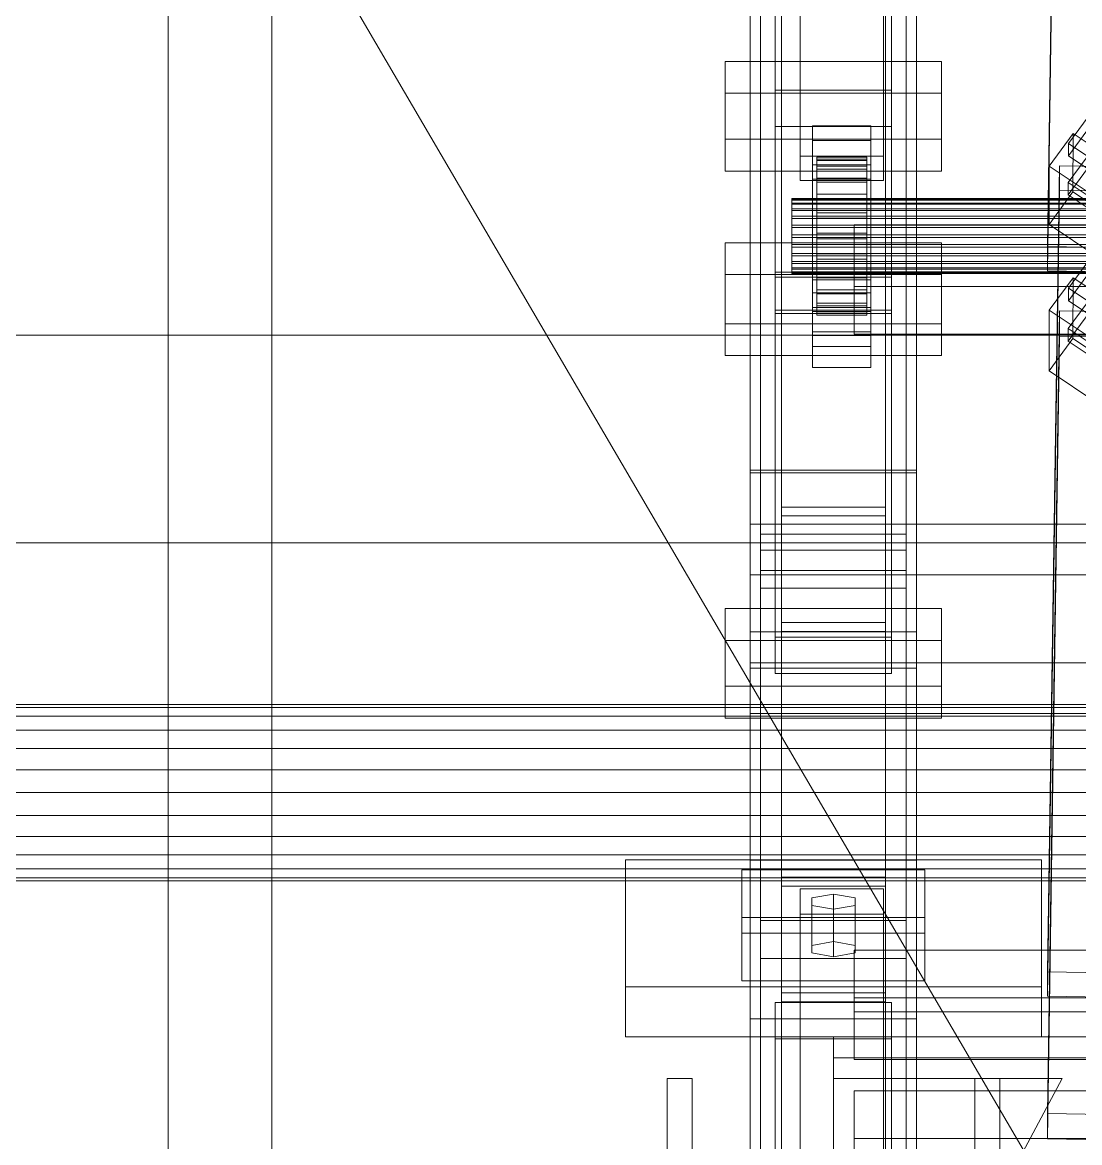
# Model space of a CAD drawing. Header units: millimetres. Extents: x -1970 to 34302, y -65268 to 6837.
# Drawn here: x -625 to -370.8, y -33534.2 to -33264.8 of the extents above; entities that cross this region are included whole.
import ezdxf

# ---------------------------------------------------------------- set-up
doc = ezdxf.new("R2010")
doc.units = ezdxf.units.MM
for name, color, linetype, lineweight in [('frontal_C01', 7, 'Continuous', 0), ('frontal_C02', 7, 'Continuous', 0), ('frontal_mezcladora', 7, 'Continuous', 0)]:
    doc.layers.add(name, color=color, linetype=linetype, lineweight=lineweight)

msp = doc.modelspace()

# ---------------------------------------------------------------- linework, layer by layer
at = {"layer": 'frontal_C01'}
for p, q in [((-442.5, -33383.501), (-442.5, -32742.009)), ((-417.5, -32742.009), (-417.5, -33383.501)), ((-442.5, -33409.133), (-442.5, -32767.641)), ((-417.5, -33409.133), (-417.5, -32767.641)), ((-450, -33372.504), (-450, -33007.252)), ((-410, -33007.252), (-410, -33372.504)), ((-450, -33420.131), (-450, -33054.879)), ((-410, -33420.131), (-410, -33054.879)), ((-450, -33466.278), (-450, -33101.026)), ((-410, -33101.026), (-410, -33466.278)), ((-447.5, -33391.752), (-447.5, -33115.512)), ((-412.5, -33115.512), (-412.5, -33391.752)), ((-447.5, -33400.883), (-447.5, -33124.643)), ((-412.5, -33400.883), (-412.5, -33124.643)), ((-450, -33504.38), (-450, -33139.128)), ((-410, -33504.38), (-410, -33139.128)), ((-444, -33324.929), (-444, -33237.742)), ((-416, -33237.742), (-416, -33324.929)), ((-444, -33246.873), (-444, -33334.06)), ((-416, -33334.06), (-416, -33246.873)), ((-373.501, -33328.702), (-345.969, -33291.258)), ((-345.981, -33294.302), (-373.513, -33331.745)), ((-373.539, -33338.442), (-346.008, -33300.998)), ((-346.02, -33304.042), (-373.551, -33341.485)), ((-456, -33337.33), (-456, -33317.85)), ((-456, -33317.85), (-404, -33317.85)), ((-456, -33325.47), (-456, -33317.85)), ((-404, -33317.85), (-404, -33337.33)), ((-404, -33317.85), (-404, -33325.47)), ((-404, -33325.47), (-456, -33325.47)), ((-456, -33325.47), (-456, -33344.95)), ((-416, -33324.929), (-444, -33324.929)), ((-444, -33324.929), (-444, -33334.06)), ((-416, -33334.06), (-416, -33324.929)), ((-404, -33344.95), (-404, -33325.47)), ((-378.086, -33334.029), (-372.35, -33326.228)), ((-372.408, -33340.838), (-372.35, -33326.228)), ((-372.35, -33326.228), (-360.882, -33333.882)), ((-373.501, -33328.702), (-373.513, -33331.745)), ((-362.033, -33336.355), (-373.501, -33328.702)), ((-373.513, -33331.745), (-362.045, -33339.399)), ((-444, -33334.06), (-416, -33334.06)), ((-378.512, -33527.195), (-375.644, -33334.195)), ((-378.086, -33334.029), (-378.143, -33348.639)), ((-366.618, -33341.682), (-378.086, -33334.029)), ((-375.644, -33340.283), (-375.644, -33334.195)), ((-375.644, -33334.195), (-357.646, -33334.437)), ((-404, -33337.33), (-456, -33337.33)), ((-456, -33337.33), (-456, -33344.95)), ((-404, -33344.95), (-404, -33337.33)), ((-378.512, -33533.283), (-375.644, -33340.283)), ((-357.646, -33340.525), (-375.644, -33340.283)), ((-373.539, -33338.442), (-373.551, -33341.485)), ((-362.071, -33346.095), (-373.539, -33338.442)), ((-372.408, -33340.838), (-378.143, -33348.639)), ((-373.551, -33341.485), (-362.083, -33349.139)), ((-360.939, -33348.492), (-372.408, -33340.838)), ((-456, -33344.95), (-404, -33344.95)), ((-378.143, -33348.639), (-366.675, -33356.292)), ((-410, -33372.504), (-450, -33372.504)), ((-450, -33372.504), (-450, -33420.131)), ((-450, -33737.755), (-450, -33372.504)), ((-410, -33420.131), (-410, -33372.504)), ((-410, -33372.504), (-410, -33737.755)), ((-417.5, -33381.356), (-442.5, -33381.356)), ((-442.5, -33381.356), (-442.5, -33411.278)), ((-442.5, -33470.368), (-442.5, -33381.356)), ((-442.5, -33409.133), (-442.5, -33383.501)), ((-442.5, -33383.501), (-417.5, -33383.501)), ((-417.5, -33411.278), (-417.5, -33381.356)), ((-417.5, -33381.356), (-417.5, -33470.368)), ((-417.5, -33383.501), (-417.5, -33409.133)), ((-450, -33397.642), (-450, -33385.467)), ((-450, -33385.467), (450, -33385.467)), ((-450, -33418.806), (-450, -33385.467)), ((-412.5, -33391.752), (-447.5, -33391.752)), ((-447.5, -33391.752), (-447.5, -33400.883)), ((-412.5, -33400.883), (-412.5, -33391.752)), ((450, -33397.642), (-450, -33397.642)), ((-450, -33397.642), (-450, -33430.981)), ((-447.5, -33400.883), (-412.5, -33400.883)), ((-417.5, -33409.133), (-442.5, -33409.133)), ((-442.5, -33411.278), (-417.5, -33411.278)), ((-442.5, -33500.29), (-442.5, -33411.278)), ((-417.5, -33500.29), (-417.5, -33411.278)), ((450, -33418.806), (-450, -33418.806)), ((-450, -33418.806), (-450, -33430.981)), ((-450, -33420.131), (-410, -33420.131)), ((-450, -33785.383), (-450, -33420.131)), ((-410, -33785.383), (-410, -33420.131)), ((-450, -33430.981), (450, -33430.981)), ((-410, -33466.278), (-450, -33466.278)), ((-450, -33466.278), (-450, -33504.38)), ((-450, -33831.53), (-450, -33466.278)), ((-410, -33504.38), (-410, -33466.278)), ((-410, -33466.278), (-410, -33831.53)), ((-452, -33483.829), (-452, -33468.61)), ((-452, -33468.61), (-408, -33468.61)), ((-452, -33480.041), (-452, -33468.61)), ((-408, -33468.61), (-408, -33483.829)), ((-408, -33468.61), (-408, -33480.041)), ((-442.5, -33500.29), (-442.5, -33470.368)), ((-442.5, -33470.368), (-417.5, -33470.368)), ((-417.5, -33472.513), (-442.5, -33472.513)), ((-442.5, -33472.513), (-442.5, -33498.145)), ((-442.5, -34114.005), (-442.5, -33472.513)), ((-417.5, -33470.368), (-417.5, -33500.29)), ((-417.5, -33498.145), (-417.5, -33472.513)), ((-417.5, -33472.513), (-417.5, -34114.005)), ((-438, -33479.264), (-438, -33473.176)), ((-438, -33473.176), (-418, -33473.176)), ((-438, -33613.72), (-438, -33473.176)), ((-430, -33474.394), (-435.196, -33475.307)), ((-435.196, -33475.307), (-435.196, -33477.133)), ((-435.196, -33486.737), (-435.196, -33475.307)), ((-424.804, -33475.307), (-430, -33474.394)), ((-430, -33485.824), (-430, -33474.394)), ((-424.804, -33477.133), (-424.804, -33475.307)), ((-424.804, -33486.737), (-424.804, -33475.307)), ((-418, -33473.176), (-418, -33479.264)), ((-418, -33473.176), (-418, -33613.72)), ((-435.196, -33477.133), (-430, -33478.046)), ((-435.196, -33488.564), (-435.196, -33477.133)), ((-430, -33478.046), (-424.804, -33477.133)), ((-430, -33478.046), (-430, -33489.477)), ((-424.804, -33488.564), (-424.804, -33477.133)), ((-408, -33480.041), (-452, -33480.041)), ((-452, -33480.041), (-452, -33495.26)), ((-447.5, -33489.895), (-447.5, -33480.764)), ((-447.5, -33480.764), (-412.5, -33480.764)), ((-447.5, -33757.004), (-447.5, -33480.764)), ((-418, -33479.264), (-438, -33479.264)), ((-438, -33479.264), (-438, -33619.807)), ((-418, -33619.807), (-418, -33479.264)), ((-412.5, -33480.764), (-412.5, -33489.895)), ((-412.5, -33480.764), (-412.5, -33757.004)), ((-408, -33495.26), (-408, -33480.041)), ((-408, -33483.829), (-452, -33483.829)), ((-452, -33483.829), (-452, -33495.26)), ((-435.196, -33486.737), (-430, -33485.824)), ((-430, -33485.824), (-424.804, -33486.737)), ((-408, -33495.26), (-408, -33483.829)), ((-435.196, -33488.564), (-435.196, -33486.737)), ((-430, -33489.477), (-435.196, -33488.564)), ((-424.804, -33488.564), (-430, -33489.477)), ((-424.804, -33486.737), (-424.804, -33488.564)), ((-412.5, -33489.895), (-447.5, -33489.895)), ((-447.5, -33766.135), (-447.5, -33489.895)), ((-412.5, -33766.135), (-412.5, -33489.895)), ((-452, -33495.26), (-408, -33495.26)), ((-442.5, -33498.145), (-417.5, -33498.145)), ((-442.5, -34139.637), (-442.5, -33498.145)), ((-417.5, -34139.637), (-417.5, -33498.145)), ((-417.5, -33500.29), (-442.5, -33500.29)), ((-450, -33504.38), (-410, -33504.38)), ((-450, -33869.632), (-450, -33504.38)), ((-410, -33869.632), (-410, -33504.38)), ((-425, -33537.21), (-425, -33521.747)), ((-425, -33521.747), (425, -33521.747)), ((-425, -33533.178), (-425, -33521.747)), ((-360.514, -33527.437), (-378.512, -33527.195)), ((-378.512, -33527.195), (-378.512, -33533.283)), ((425, -33533.178), (-425, -33533.178)), ((-425, -33533.178), (-425, -33548.64)), ((-378.512, -33533.283), (-360.514, -33533.525))]:
    msp.add_line(p, q, dxfattribs=at)
at = {"layer": 'frontal_C02'}
for p, q in [((-450, -33373.127), (-450, -33022.409)), ((-410, -33022.409), (-410, -33373.127)), ((-442.5, -33560.475), (-442.5, -33028.053)), ((-417.5, -33028.053), (-417.5, -33560.475)), ((-442.5, -33587.441), (-442.5, -33055.019)), ((-417.5, -33587.441), (-417.5, -33055.019)), ((-450, -33411.381), (-450, -33060.662)), ((-410, -33411.381), (-410, -33060.662)), ((-378.512, -33318.746), (-375.644, -33124.979)), ((-378.512, -33324.592), (-375.644, -33130.825)), ((-438, -33297.034), (-438, -33159.13)), ((-418, -33159.13), (-418, -33297.034)), ((-438, -33164.975), (-438, -33302.879)), ((-418, -33302.879), (-418, -33164.975)), ((-444, -33281.117), (-444, -33195.297)), ((-416, -33195.297), (-416, -33281.117)), ((-450, -33550.05), (-450, -33199.331)), ((-410, -33199.331), (-410, -33550.05)), ((-444, -33204.065), (-444, -33289.885)), ((-416, -33289.885), (-416, -33204.065)), ((-450, -33597.867), (-450, -33247.148)), ((-410, -33597.867), (-410, -33247.148)), ((-373.501, -33293.991), (-345.969, -33256.398)), ((-345.981, -33259.321), (-373.513, -33296.914)), ((-373.539, -33303.344), (-346.008, -33265.751)), ((-346.02, -33268.673), (-373.551, -33306.266)), ((-456, -33292.941), (-456, -33274.236)), ((-456, -33274.236), (-404, -33274.236)), ((-456, -33281.887), (-456, -33274.236)), ((-404, -33274.236), (-404, -33292.941)), ((-404, -33274.236), (-404, -33281.887)), ((-416, -33281.117), (-444, -33281.117)), ((-444, -33281.117), (-444, -33289.885)), ((-416, -33289.885), (-416, -33281.117)), ((-404, -33281.887), (-456, -33281.887)), ((-456, -33281.887), (-456, -33300.592)), ((-404, -33300.592), (-404, -33281.887)), ((-444, -33289.885), (-416, -33289.885)), ((-435, -33293.209), (-435, -33289.701)), ((-435, -33289.701), (-421, -33289.701)), ((-435, -33329.868), (-435, -33289.701)), ((-421, -33289.701), (-421, -33293.209)), ((-421, -33289.701), (-421, -33329.868)), ((-378.086, -33299.38), (-372.35, -33291.548)), ((-372.408, -33305.577), (-372.35, -33291.548)), ((-372.35, -33291.548), (-360.882, -33299.232)), ((-404, -33292.941), (-456, -33292.941)), ((-456, -33292.941), (-456, -33300.592)), ((-421, -33293.209), (-435, -33293.209)), ((-435, -33293.209), (-435, -33333.375)), ((-421, -33333.375), (-421, -33293.209)), ((-404, -33300.592), (-404, -33292.941)), ((-373.501, -33293.991), (-373.513, -33296.914)), ((-362.033, -33301.675), (-373.501, -33293.991)), ((-418, -33297.034), (-438, -33297.034)), ((-438, -33297.034), (-438, -33302.879)), ((-434, -33307.22), (-434, -33297.226)), ((-434, -33297.226), (-434, -33297.702)), ((-434, -33297.226), (-422, -33297.226)), ((-434, -33298.044), (-434, -33297.226)), ((-434, -33307.445), (-434, -33297.702)), ((-434, -33297.702), (-434, -33299.439)), ((-434, -33297.702), (-422, -33297.702)), ((-422, -33297.702), (-422, -33297.226)), ((-422, -33297.226), (-422, -33307.22)), ((-422, -33297.226), (-422, -33298.044)), ((-422, -33299.439), (-422, -33297.702)), ((-422, -33297.702), (-422, -33307.445)), ((-418, -33302.879), (-418, -33297.034)), ((-373.513, -33296.914), (-362.045, -33304.597)), ((-435, -33302.561), (-435, -33299.054)), ((-435, -33299.054), (-421, -33299.054)), ((-435, -33339.22), (-435, -33299.054)), ((-434, -33307.607), (-434, -33298.044)), ((-434, -33298.044), (-422, -33298.044)), ((-434, -33300.1), (-434, -33298.044)), ((-434, -33308.268), (-434, -33299.439)), ((-434, -33299.439), (-434, -33302.32)), ((-434, -33299.439), (-422, -33299.439)), ((-434, -33308.581), (-434, -33300.1)), ((-434, -33300.1), (-422, -33300.1)), ((-434, -33303.255), (-434, -33300.1)), ((-422, -33298.044), (-422, -33307.607)), ((-422, -33298.044), (-422, -33300.1)), ((-422, -33302.32), (-422, -33299.439)), ((-422, -33299.439), (-422, -33308.268)), ((-422, -33300.1), (-422, -33308.581)), ((-422, -33300.1), (-422, -33303.255)), ((-421, -33299.054), (-421, -33302.561)), ((-421, -33299.054), (-421, -33339.22)), ((-378.512, -33493.127), (-375.644, -33299.36)), ((-378.086, -33299.38), (-378.143, -33313.409)), ((-366.618, -33307.063), (-378.086, -33299.38)), ((-375.644, -33305.205), (-375.644, -33299.36)), ((-375.644, -33299.36), (-357.646, -33299.603)), ((-456, -33300.592), (-404, -33300.592)), ((-438, -33302.879), (-418, -33302.879)), ((-421, -33302.561), (-435, -33302.561)), ((-435, -33302.561), (-435, -33342.727)), ((-434, -33309.633), (-434, -33302.32)), ((-434, -33302.32), (-434, -33306.148)), ((-434, -33302.32), (-422, -33302.32)), ((-422, -33306.148), (-422, -33302.32)), ((-422, -33302.32), (-422, -33309.633)), ((-421, -33342.727), (-421, -33302.561)), ((-434, -33310.076), (-434, -33303.255)), ((-434, -33303.255), (-422, -33303.255)), ((-434, -33307.293), (-434, -33303.255)), ((-422, -33303.255), (-422, -33310.076)), ((-422, -33303.255), (-422, -33307.293)), ((-378.512, -33498.972), (-375.644, -33305.205)), ((-372.408, -33305.577), (-378.143, -33313.409)), ((-357.646, -33305.449), (-375.644, -33305.205)), ((-373.539, -33303.344), (-373.551, -33306.266)), ((-362.071, -33311.027), (-373.539, -33303.344)), ((-360.939, -33313.26), (-372.408, -33305.577)), ((-440, -33307.607), (-440, -33307.22)), ((-440, -33307.22), (-440, -33307.445)), ((-440, -33307.22), (440, -33307.22)), ((-440, -33307.445), (-440, -33308.268)), ((-440, -33307.445), (440, -33307.445)), ((-440, -33308.581), (-440, -33307.607)), ((-440, -33307.607), (440, -33307.607)), ((-440, -33308.268), (-440, -33309.633)), ((-440, -33308.268), (440, -33308.268)), ((-434, -33311.446), (-434, -33306.148)), ((-434, -33306.148), (-434, -33310.661)), ((-434, -33306.148), (-422, -33306.148)), ((-434, -33307.445), (-434, -33307.22)), ((-422, -33307.22), (-434, -33307.22)), ((-434, -33307.22), (-434, -33307.607)), ((-434, -33311.988), (-434, -33307.293)), ((-434, -33307.293), (-422, -33307.293)), ((-434, -33311.938), (-434, -33307.293)), ((-434, -33308.268), (-434, -33307.445)), ((-422, -33307.445), (-434, -33307.445)), ((-422, -33307.607), (-434, -33307.607)), ((-434, -33307.607), (-434, -33308.581)), ((-434, -33309.633), (-434, -33308.268)), ((-422, -33308.268), (-434, -33308.268)), ((-422, -33310.661), (-422, -33306.148)), ((-422, -33306.148), (-422, -33311.446)), ((-422, -33307.22), (-422, -33307.445)), ((-422, -33307.607), (-422, -33307.22)), ((-422, -33307.293), (-422, -33311.988)), ((-422, -33307.293), (-422, -33311.938)), ((-422, -33307.445), (-422, -33308.268)), ((-422, -33308.581), (-422, -33307.607)), ((-422, -33308.268), (-422, -33309.633)), ((-373.551, -33306.266), (-362.083, -33313.95)), ((-440, -33310.076), (-440, -33308.581)), ((-440, -33308.581), (440, -33308.581)), ((-440, -33309.633), (-440, -33311.446)), ((-440, -33309.633), (440, -33309.633)), ((-440, -33311.988), (-440, -33310.076)), ((-440, -33310.076), (440, -33310.076)), ((-422, -33308.581), (-434, -33308.581)), ((-434, -33308.581), (-434, -33310.076)), ((-434, -33311.446), (-434, -33309.633)), ((-422, -33309.633), (-434, -33309.633)), ((-422, -33310.076), (-434, -33310.076)), ((-434, -33310.076), (-434, -33311.988)), ((-434, -33310.661), (-434, -33313.584)), ((-422, -33310.661), (-434, -33310.661)), ((-434, -33310.661), (-434, -33315.553)), ((-422, -33310.076), (-422, -33308.581)), ((-422, -33309.633), (-422, -33311.446)), ((-422, -33311.988), (-422, -33310.076)), ((-422, -33313.584), (-422, -33310.661)), ((-422, -33315.553), (-422, -33310.661)), ((-440, -33311.446), (-440, -33313.584)), ((-440, -33311.446), (440, -33311.446)), ((-440, -33314.189), (-440, -33311.988)), ((-440, -33311.988), (440, -33311.988)), ((-440, -33313.584), (-440, -33315.901)), ((440, -33313.584), (-440, -33313.584)), ((-434, -33313.584), (-434, -33311.446)), ((-422, -33311.446), (-434, -33311.446)), ((-434, -33314.189), (-434, -33311.938)), ((-434, -33311.938), (-422, -33311.938)), ((-434, -33316.875), (-434, -33311.938)), ((-422, -33311.988), (-434, -33311.988)), ((-434, -33311.988), (-434, -33314.189)), ((-434, -33313.584), (-422, -33313.584)), ((-434, -33315.901), (-434, -33313.584)), ((-425, -33328.326), (-425, -33313.479)), ((-425, -33313.479), (425, -33313.479)), ((-425, -33324.955), (-425, -33313.479)), ((-422, -33311.446), (-422, -33313.584)), ((-422, -33311.938), (-422, -33314.189)), ((-422, -33311.938), (-422, -33316.875)), ((-422, -33314.189), (-422, -33311.988)), ((-422, -33313.584), (-422, -33315.901)), ((-378.143, -33313.409), (-366.675, -33321.092)), ((-440, -33316.527), (-440, -33314.189)), ((-440, -33314.189), (440, -33314.189)), ((-440, -33315.901), (-440, -33318.24)), ((-440, -33315.901), (440, -33315.901)), ((-440, -33318.845), (-440, -33316.527)), ((-440, -33316.527), (440, -33316.527)), ((-422, -33314.189), (-434, -33314.189)), ((-434, -33314.189), (-434, -33316.527)), ((-434, -33315.901), (-434, -33315.553)), ((-434, -33315.553), (-434, -33320.491)), ((-434, -33315.553), (-422, -33315.553)), ((-434, -33318.24), (-434, -33315.901)), ((-422, -33315.901), (-434, -33315.901)), ((-434, -33316.527), (-434, -33316.875)), ((-422, -33316.527), (-434, -33316.527)), ((-434, -33316.527), (-434, -33318.845)), ((-422, -33316.527), (-422, -33314.189)), ((-422, -33320.491), (-422, -33315.553)), ((-422, -33315.553), (-422, -33315.901)), ((-422, -33315.901), (-422, -33318.24)), ((-422, -33316.875), (-422, -33316.527)), ((-422, -33318.845), (-422, -33316.527)), ((-440, -33318.24), (-440, -33320.441)), ((-440, -33318.24), (440, -33318.24)), ((-440, -33320.983), (-440, -33318.845)), ((-440, -33318.845), (440, -33318.845)), ((-434, -33316.875), (-422, -33316.875)), ((-434, -33321.767), (-434, -33316.875)), ((-434, -33320.441), (-434, -33318.24)), ((-434, -33318.24), (-434, -33320.491)), ((-422, -33318.24), (-434, -33318.24)), ((-434, -33318.845), (-434, -33321.767)), ((-422, -33318.845), (-434, -33318.845)), ((-434, -33318.845), (-434, -33320.983)), ((-422, -33316.875), (-422, -33321.767)), ((-422, -33320.491), (-422, -33318.24)), ((-422, -33318.24), (-422, -33320.441)), ((-422, -33321.767), (-422, -33318.845)), ((-422, -33320.983), (-422, -33318.845)), ((-360.514, -33318.99), (-378.512, -33318.746)), ((-378.512, -33318.746), (-378.512, -33324.592)), ((-440, -33320.441), (-440, -33322.353)), ((-440, -33320.441), (440, -33320.441)), ((-440, -33322.796), (-440, -33320.983)), ((-440, -33320.983), (440, -33320.983)), ((-434, -33322.353), (-434, -33320.441)), ((-434, -33320.441), (-434, -33325.136)), ((-422, -33320.441), (-434, -33320.441)), ((-434, -33320.491), (-434, -33325.136)), ((-434, -33320.491), (-422, -33320.491)), ((-434, -33320.983), (-434, -33326.281)), ((-422, -33320.983), (-434, -33320.983)), ((-434, -33320.983), (-434, -33322.796)), ((-434, -33321.767), (-422, -33321.767)), ((-434, -33326.281), (-434, -33321.767)), ((-422, -33325.136), (-422, -33320.441)), ((-422, -33320.441), (-422, -33322.353)), ((-422, -33325.136), (-422, -33320.491)), ((-422, -33326.281), (-422, -33320.983)), ((-422, -33322.796), (-422, -33320.983)), ((-422, -33321.767), (-422, -33326.281)), ((-440, -33322.353), (-440, -33323.847)), ((-440, -33322.353), (440, -33322.353)), ((-440, -33324.16), (-440, -33322.796)), ((-440, -33322.796), (440, -33322.796)), ((-440, -33323.847), (-440, -33324.821)), ((-440, -33323.847), (440, -33323.847)), ((-440, -33324.984), (-440, -33324.16)), ((-440, -33324.16), (440, -33324.16)), ((-434, -33323.847), (-434, -33322.353)), ((-434, -33322.353), (-434, -33329.174)), ((-422, -33322.353), (-434, -33322.353)), ((-434, -33322.796), (-434, -33330.109)), ((-422, -33322.796), (-434, -33322.796)), ((-434, -33322.796), (-434, -33324.16)), ((-434, -33324.821), (-434, -33323.847)), ((-434, -33323.847), (-434, -33332.328)), ((-422, -33323.847), (-434, -33323.847)), ((-434, -33324.16), (-434, -33332.989)), ((-422, -33324.16), (-434, -33324.16)), ((-434, -33324.16), (-434, -33324.984)), ((-422, -33329.174), (-422, -33322.353)), ((-422, -33322.353), (-422, -33323.847)), ((-422, -33330.109), (-422, -33322.796)), ((-422, -33324.16), (-422, -33322.796)), ((-422, -33332.328), (-422, -33323.847)), ((-422, -33323.847), (-422, -33324.821)), ((-422, -33332.989), (-422, -33324.16)), ((-422, -33324.984), (-422, -33324.16)), ((-378.512, -33324.592), (-360.514, -33324.836)), ((-444, -33334.85), (-444, -33326.082)), ((-444, -33326.082), (-416, -33326.082)), ((-444, -33412.637), (-444, -33326.082)), ((-440, -33324.821), (-440, -33325.209)), ((-440, -33324.821), (440, -33324.821)), ((-440, -33325.209), (-440, -33324.984)), ((-440, -33324.984), (440, -33324.984)), ((-440, -33325.209), (440, -33325.209)), ((-435, -33340.151), (-435, -33326.706)), ((-435, -33326.706), (-421, -33326.706)), ((-435, -33334.357), (-435, -33326.706)), ((-434, -33325.209), (-434, -33324.821)), ((-434, -33324.821), (-434, -33334.385)), ((-422, -33324.821), (-434, -33324.821)), ((-434, -33324.984), (-434, -33334.727)), ((-422, -33324.984), (-434, -33324.984)), ((-434, -33324.984), (-434, -33325.209)), ((-434, -33325.136), (-434, -33329.174)), ((-434, -33325.136), (-422, -33325.136)), ((-434, -33325.209), (-434, -33335.203)), ((-422, -33325.209), (-434, -33325.209)), ((-434, -33326.281), (-422, -33326.281)), ((-434, -33330.109), (-434, -33326.281)), ((425, -33324.955), (-425, -33324.955)), ((-425, -33324.955), (-425, -33339.802)), ((-422, -33334.385), (-422, -33324.821)), ((-422, -33324.821), (-422, -33325.209)), ((-422, -33334.727), (-422, -33324.984)), ((-422, -33325.209), (-422, -33324.984)), ((-422, -33329.174), (-422, -33325.136)), ((-422, -33335.203), (-422, -33325.209)), ((-422, -33326.281), (-422, -33330.109)), ((-421, -33326.706), (-421, -33340.151)), ((-421, -33326.706), (-421, -33334.357)), ((-416, -33326.082), (-416, -33334.85)), ((-416, -33326.082), (-416, -33412.637)), ((-421, -33329.868), (-435, -33329.868)), ((-435, -33329.868), (-435, -33333.375)), ((-434, -33329.174), (-434, -33332.328)), ((-434, -33329.174), (-422, -33329.174)), ((425, -33328.326), (-425, -33328.326)), ((-425, -33328.326), (-425, -33339.802)), ((-422, -33332.328), (-422, -33329.174)), ((-421, -33333.375), (-421, -33329.868)), ((-434, -33330.109), (-422, -33330.109)), ((-434, -33332.989), (-434, -33330.109)), ((-434, -33332.328), (-434, -33334.385)), ((-434, -33332.328), (-422, -33332.328)), ((-422, -33330.109), (-422, -33332.989)), ((-422, -33334.385), (-422, -33332.328)), ((-416, -33334.85), (-444, -33334.85)), ((-444, -33334.85), (-444, -33421.405)), ((-435, -33333.375), (-421, -33333.375)), ((-421, -33334.357), (-435, -33334.357)), ((-435, -33334.357), (-435, -33347.801)), ((-434, -33332.989), (-422, -33332.989)), ((-434, -33334.727), (-434, -33332.989)), ((-434, -33334.385), (-434, -33335.203)), ((-434, -33334.385), (-422, -33334.385)), ((-434, -33334.727), (-422, -33334.727)), ((-434, -33335.203), (-434, -33334.727)), ((-434, -33335.203), (-422, -33335.203)), ((-422, -33332.989), (-422, -33334.727)), ((-422, -33335.203), (-422, -33334.385)), ((-422, -33334.727), (-422, -33335.203)), ((-421, -33347.801), (-421, -33334.357)), ((-416, -33421.405), (-416, -33334.85)), ((-421, -33339.22), (-435, -33339.22)), ((-435, -33339.22), (-435, -33342.727)), ((-421, -33340.151), (-435, -33340.151)), ((-435, -33340.151), (-435, -33347.801)), ((-425, -33339.802), (425, -33339.802)), ((-421, -33342.727), (-421, -33339.22)), ((-421, -33347.801), (-421, -33340.151)), ((-435, -33342.727), (-421, -33342.727)), ((-435, -33347.801), (-421, -33347.801)), ((-410, -33373.127), (-450, -33373.127)), ((-450, -33373.127), (-450, -33411.381)), ((-450, -33723.846), (-450, -33373.127)), ((-410, -33411.381), (-410, -33373.127)), ((-410, -33373.127), (-410, -33723.846)), ((-447.5, -33396.638), (-447.5, -33387.87)), ((-447.5, -33387.87), (-412.5, -33387.87)), ((-447.5, -33569.574), (-447.5, -33387.87)), ((-412.5, -33387.87), (-412.5, -33396.638)), ((-412.5, -33387.87), (-412.5, -33569.574)), ((-412.5, -33396.638), (-447.5, -33396.638)), ((-447.5, -33578.342), (-447.5, -33396.638)), ((-412.5, -33578.342), (-412.5, -33396.638)), ((-456, -33424.461), (-456, -33405.756)), ((-456, -33405.756), (-404, -33405.756)), ((-456, -33413.406), (-456, -33405.756)), ((-404, -33405.756), (-404, -33424.461)), ((-404, -33405.756), (-404, -33413.406)), ((-404, -33413.406), (-456, -33413.406)), ((-456, -33413.406), (-456, -33432.111)), ((-450, -33411.381), (-410, -33411.381)), ((-450, -33762.099), (-450, -33411.381)), ((-416, -33412.637), (-444, -33412.637)), ((-444, -33412.637), (-444, -33421.405)), ((-416, -33421.405), (-416, -33412.637)), ((-410, -33762.099), (-410, -33411.381)), ((-404, -33432.111), (-404, -33413.406)), ((-444, -33421.405), (-416, -33421.405)), ((-404, -33424.461), (-456, -33424.461)), ((-456, -33424.461), (-456, -33432.111)), ((-404, -33432.111), (-404, -33424.461)), ((-456, -33432.111), (-404, -33432.111)), ((-480, -33496.746), (-480, -33466.185)), ((-480, -33466.185), (-380, -33466.185)), ((-480, -33508.746), (-480, -33466.185)), ((-380, -33466.185), (-380, -33496.746)), ((-380, -33466.185), (-380, -33508.746)), ((-425, -33502.707), (-425, -33487.86)), ((-425, -33487.86), (425, -33487.86)), ((-425, -33499.336), (-425, -33487.86)), ((-360.514, -33493.37), (-378.512, -33493.127)), ((-378.512, -33493.127), (-378.512, -33498.972)), ((-380, -33496.746), (-480, -33496.746)), ((-480, -33496.746), (-480, -33508.746)), ((-380, -33508.746), (-380, -33496.746)), ((425, -33499.336), (-425, -33499.336)), ((-425, -33499.336), (-425, -33514.183)), ((-378.512, -33498.972), (-360.514, -33499.216)), ((-444, -33509.23), (-444, -33500.463)), ((-444, -33500.463), (-416, -33500.463)), ((-444, -33587.996), (-444, -33500.463)), ((-416, -33500.463), (-416, -33509.23)), ((-416, -33500.463), (-416, -33587.996)), ((425, -33502.707), (-425, -33502.707)), ((-425, -33502.707), (-425, -33514.183)), ((-480, -33508.746), (-380, -33508.746)), ((-416, -33509.23), (-444, -33509.23)), ((-444, -33509.23), (-444, -33596.764)), ((-430, -33508.746), (-430, -33513.746)), ((430, -33508.746), (-430, -33508.746)), ((-416, -33596.764), (-416, -33509.23)), ((430, -33513.746), (-430, -33513.746)), ((-430, -33513.746), (-430, -33563.746)), ((-425, -33514.183), (425, -33514.183)), ((-470, -33621.746), (-470, -33518.746)), ((-470, -33518.746), (-464, -33518.746)), ((-464, -33621.746), (-464, -33518.746)), ((-430, -33621.746), (-375, -33518.746)), ((-375, -33518.746), (-430, -33518.746)), ((-430, -33518.746), (-430, -33621.746)), ((-396, -33621.746), (-396, -33518.746)), ((-396, -33518.746), (-390, -33518.746)), ((-390, -33621.746), (-390, -33518.746))]:
    msp.add_line(p, q, dxfattribs=at)
at = {"layer": 'frontal_mezcladora'}
for p, q in [((-300, -33680), (-575, -33210)), ((-590, -33730), (-590, -33230)), ((-565, -33730), (-565, -33230)), ((-980, -33340), (-80, -33340)), ((-980, -33390), (-80, -33390)), ((-1450, -33428.8), (-160, -33428.8)), ((-1450, -33429.522), (-160, -33429.522)), ((-1450, -33431.64), (-160, -33431.64)), ((-1450, -33435.009), (-160, -33435.009)), ((-1450, -33439.4), (-160, -33439.4)), ((-1450, -33444.513), (-160, -33444.513)), ((-160, -33450), (-1450, -33450)), ((-1450, -33455.487), (-160, -33455.487)), ((-1450, -33460.6), (-160, -33460.6)), ((-1450, -33464.991), (-160, -33464.991)), ((-1450, -33468.36), (-160, -33468.36)), ((-1450, -33470.478), (-160, -33470.478)), ((-1450, -33471.2), (-160, -33471.2))]:
    msp.add_line(p, q, dxfattribs=at)

doc.saveas('drawing.dxf')
